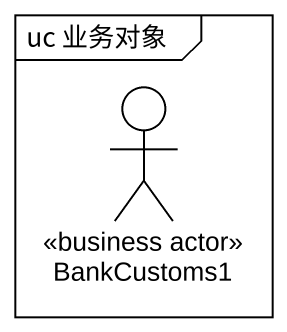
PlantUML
@startuml
mainframe uc 业务对象
actor BankCustoms1 <<business actor>>
@enduml
